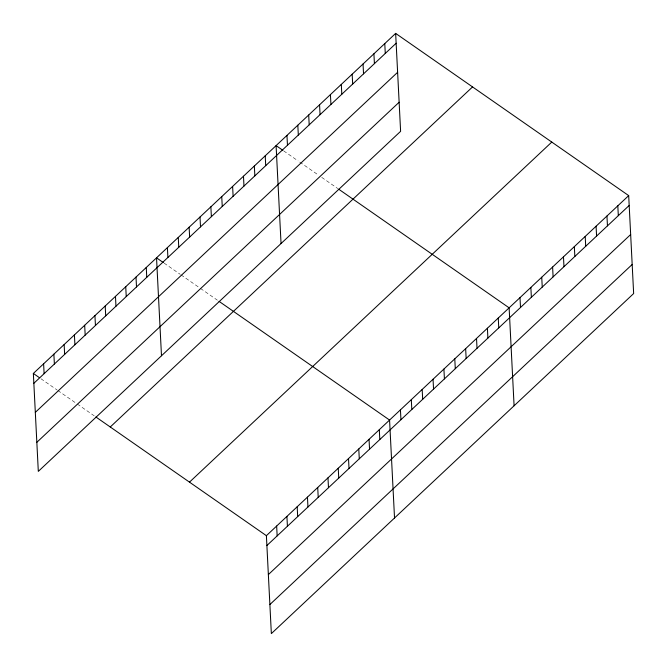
<?xml version="1.0" encoding="UTF-8"?>
<svg xmlns="http://www.w3.org/2000/svg" width="667" height="667" viewBox="0 0 667 667"><rect width="100%" height="100%" fill="white"/><g stroke="black" fill="none" stroke-linecap="round" stroke-linejoin="round"><path stroke-width="0.5" stroke-dasharray="3.33 2.5" d="M283.692 150.9L298.066 160.905M299.75 162.081L318.342 175.021M321.727 177.38L337.785 188.553M164.14 263.123L180.19 274.304M181.04 274.887L199.633 287.836M200.475 288.419L217.375 300.183M40.954 378.748L57.012 389.92M57.854 390.512L75.604 402.868M77.297 404.044L94.197 415.808"/><path stroke-width="1" d="M395.648 33.392L400.609 131.324L38.311 471.386L33.35 373.453L395.648 33.392L628.689 195.614L633.65 293.547L271.352 633.608L266.391 535.676L628.689 195.614M33.85 383.3L396.148 43.238M35.318 412.364L397.615 72.303M36.835 442.313L399.133 102.251M110.255 426.988L472.553 86.927M189.486 482.141L551.784 142.079M266.892 545.523L629.189 205.461M268.359 574.595L630.657 234.534M269.877 604.544L632.174 264.482M282.85 150.317L276.088 145.606L281.049 243.538M338.628 189.145L509.129 307.837L514.09 405.769M163.29 262.54L156.528 257.829L161.489 355.761M219.068 301.367L389.57 420.06L394.53 517.992M33.35 373.453L39.27 377.572M95.89 416.983L266.391 535.676M617.817 205.82L618.317 215.666M606.953 216.025L607.454 225.871M596.081 226.221L596.581 236.068M585.209 236.426L585.709 246.273M574.345 246.623L574.846 256.47M563.473 256.828L563.974 266.675M552.609 267.033L553.101 276.88M541.737 277.23L542.238 287.077M530.865 287.435L531.366 297.282M520.002 297.632L520.502 307.479M498.266 318.042L498.758 327.889M487.394 328.239L487.894 338.086M476.521 338.444L477.022 348.291M465.658 348.641L466.15 358.487M454.786 358.846L455.286 368.693M443.914 369.051L444.414 378.898M433.05 379.248L433.55 389.094M422.178 389.453L422.678 399.3M411.314 399.658L411.806 409.505M384.776 43.588L385.276 53.435M400.442 409.855L400.942 419.701M373.912 53.794L374.412 63.64M363.04 63.999L363.54 73.837M379.306 429.69L379.806 439.536M352.176 74.195L352.668 84.042M369.043 439.328L369.543 449.174M341.304 84.401L341.804 94.247M358.779 448.966L359.28 458.813M330.432 94.597L330.932 104.444M348.516 458.596L349.008 468.442M338.244 468.234L338.744 478.081M319.568 104.802L320.06 114.649M327.981 477.872L328.481 487.719M308.696 115.007L309.196 124.854M317.717 487.502L318.217 497.349M297.824 125.204L298.324 135.051M307.454 497.14L307.954 506.987M286.96 135.409L287.46 145.256M297.19 506.77L297.682 516.617M286.918 516.408L287.419 526.255M265.224 155.811L265.716 165.658M276.655 526.046L277.155 535.893M254.352 166.016L254.852 175.863M243.48 176.213L243.98 186.06M232.616 186.418L233.117 196.265M221.744 196.615L222.244 206.462M210.872 206.82L211.372 216.667M200.008 217.025L200.509 226.872M189.136 227.222L189.636 237.068M178.272 237.427L178.764 247.274M167.4 247.624L167.901 257.47M146.265 267.467L146.765 277.314M136.001 277.097L136.502 286.943M125.738 286.735L126.238 296.582M115.474 296.373L115.966 306.22M105.203 306.003L105.703 315.85M94.939 315.641L95.439 325.488M84.676 325.271L85.176 335.117M74.412 334.909L74.912 344.756M64.149 344.547L64.641 354.394M53.877 354.177L54.377 364.024M43.613 363.815L44.114 373.662"/></g></svg>
